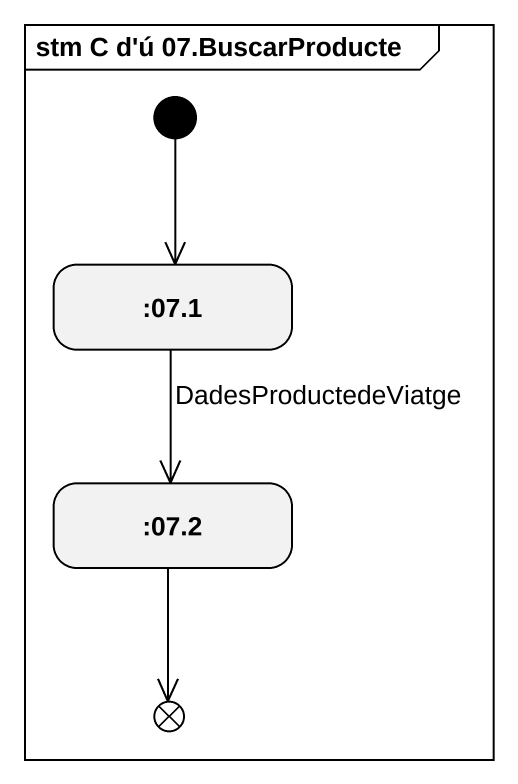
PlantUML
@startuml
mainframe stm C d'ú 07.BuscarProducte
hide empty description
state ":07.1" as s07_1
state ":07.2" as s07_2
state exit1 <<choice>>
[*] --> s07_1
s07_1 --> s07_2 : DadesProductedeViatge
s07_2 --> exit1
@enduml
